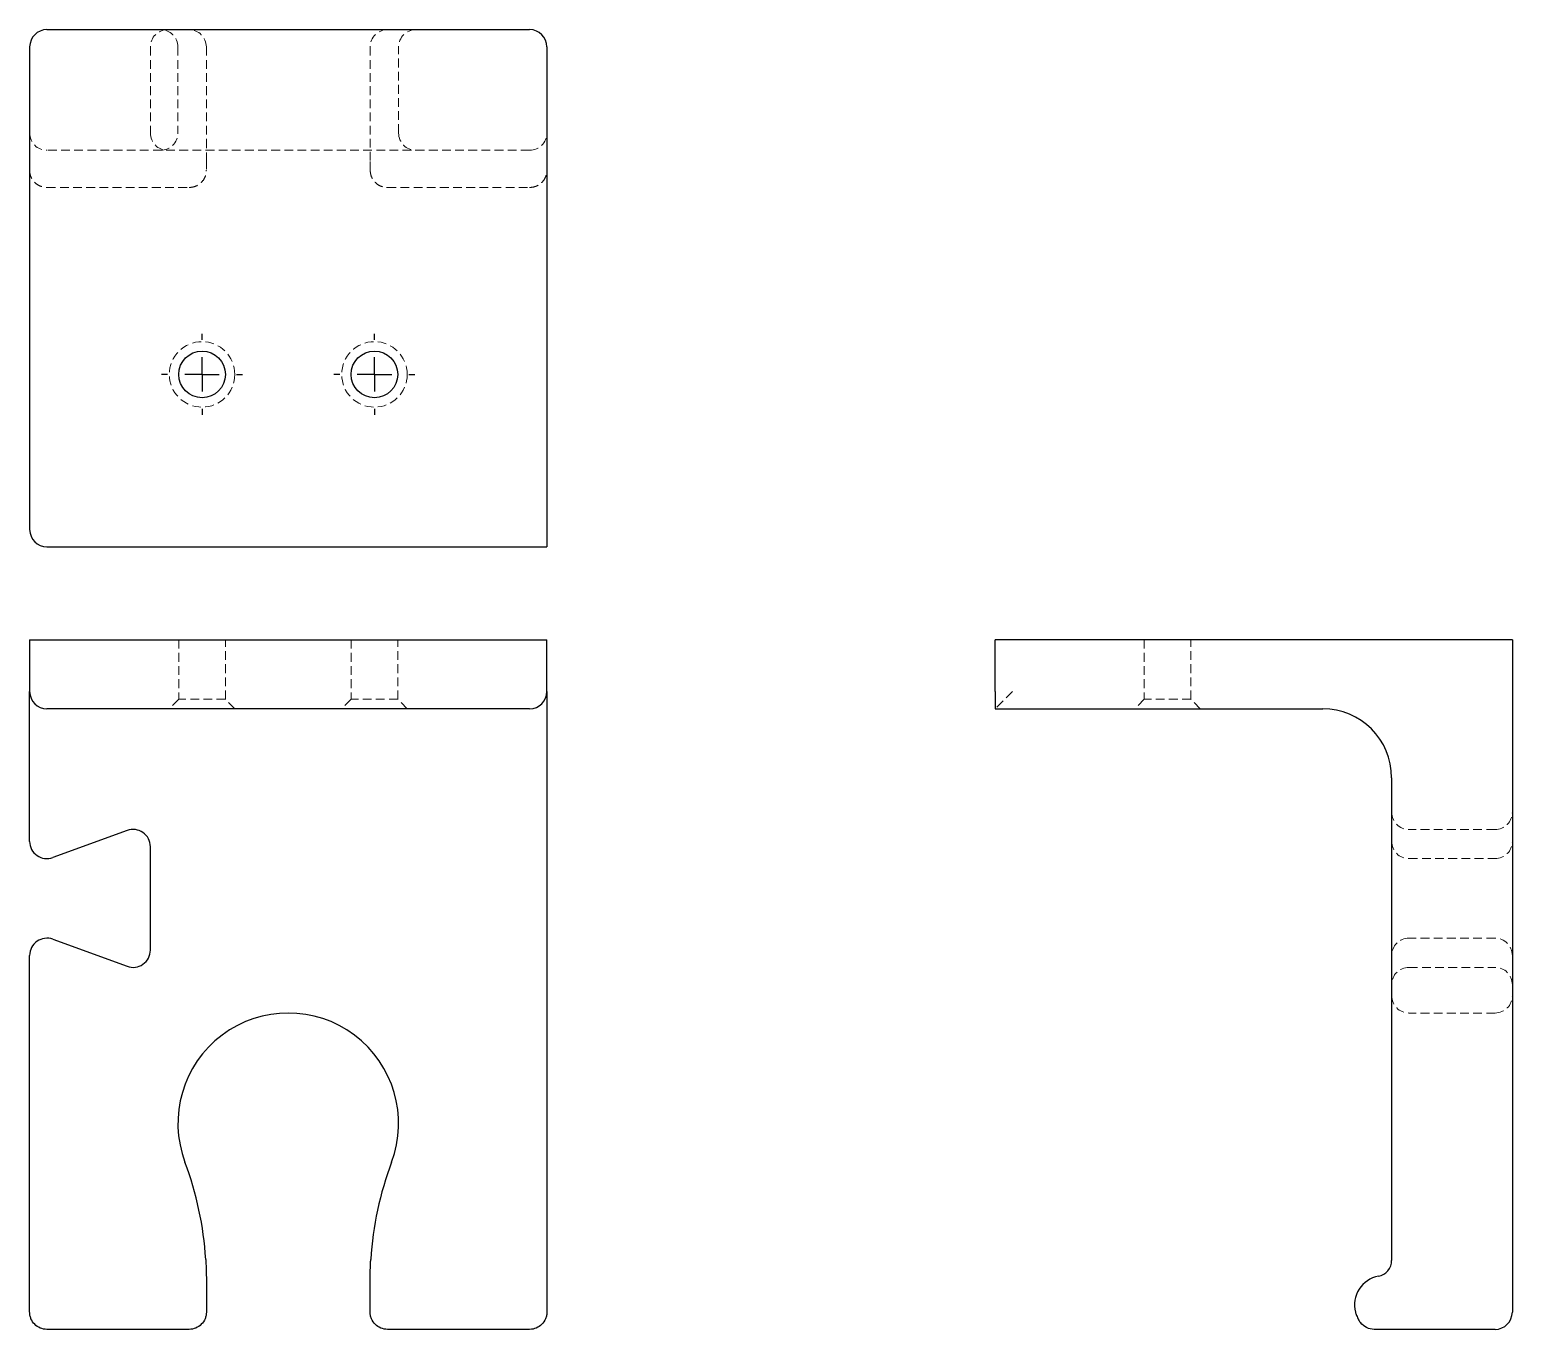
# Model space of a CAD drawing. Header units: millimetres. Extents: x 45 to 260, y 7 to 196.
import ezdxf

# ---------------------------------------------------------------- set-up
doc = ezdxf.new("R2010")
doc.units = ezdxf.units.MM
doc.linetypes.add('HIDDEN', pattern=[1.905, 1.27, -0.635])
doc.layers.add('10', color=7, linetype='Continuous')

# ---------------------------------------------------------------- blocks, each defined once
blk = doc.blocks.new('SW_CENTERMARKSYMBOL_0')
at = {"layer": '10', "color": 0}
for p, q in [((0, 5), (0, 5.875)), ((0, 0), (0, 2.5)), ((-5, 0), (-5.875, 0)), ((0, 0), (-2.5, 0)), ((0, 0), (0, -2.5)), ((0, 0), (2.5, 0)), ((5, 0), (5.875, 0)), ((0, -5), (0, -5.875))]:
    blk.add_line(p, q, dxfattribs=at)
blk = doc.blocks.new('SW_CENTERMARKSYMBOL_1')
at = {"layer": '10', "color": 0}
for p, q in [((0, 5), (0, 5.875)), ((0, 0), (0, 2.5)), ((-5, 0), (-5.875, 0)), ((0, 0), (-2.5, 0)), ((0, 0), (0, -2.5)), ((0, 0), (2.5, 0)), ((5, 0), (5.875, 0)), ((0, -5), (0, -5.875))]:
    blk.add_line(p, q, dxfattribs=at)

msp = doc.modelspace()

# ---------------------------------------------------------------- linework, layer by layer
at = {"color": 7, "linetype": 'Continuous', "lineweight": 25}
for p, q in [((48, 195.5), (118, 195.5)), ((45.5, 193), (45.5, 123)), ((120.5, 193), (120.5, 120.5)), ((48, 120.5), (120.5, 120.5)), ((45.5, 107), (48, 107)), ((45.5, 107), (45.5, 99.5)), ((48, 107), (120.5, 107)), ((120.5, 99.5), (120.5, 107)), ((258, 107), (185.5, 107)), ((185.5, 99.5), (185.5, 107)), ((260.5, 107), (258, 107)), ((260.5, 107), (260.5, 9.5)), ((45.5, 87), (45.5, 99.5)), ((120.5, 99.5), (120.5, 87)), ((185.5, 99.5), (185.5, 97)), ((118, 97), (48, 97)), ((185.5, 97), (233, 97)), ((45.5, 77.77), (45.5, 87)), ((120.5, 87), (120.5, 17)), ((243, 87), (243, 17)), ((59.64, 79.35), (48.86, 75.42)), ((63, 62), (63, 77)), ((48.86, 63.58), (59.64, 59.65)), ((45.5, 17), (45.5, 61.23)), ((45.5, 12.24), (45.5, 17)), ((120.5, 17), (120.5, 12.24)), ((45.5, 10.12), (45.5, 12.24)), ((71.12, 12.24), (71.12, 10.12)), ((94.88, 10.12), (94.88, 12.24)), ((120.5, 12.24), (120.5, 10.12)), ((68.62, 7), (48, 7)), ((118, 7), (97.38, 7)), ((258, 7), (240.47, 7))]:
    msp.add_line(p, q, dxfattribs=at)
at = {"color": 7, "linetype": 'HIDDEN', "lineweight": 18}
for p, q in [((63, 193), (63, 180.5)), ((67, 193), (67, 180.5)), ((71.12, 193), (71.12, 179.59)), ((94.88, 193), (94.88, 179.59)), ((99, 180.5), (99, 193)), ((118, 178), (48, 178)), ((71.12, 176.52), (71.12, 175.11)), ((94.88, 175.11), (94.88, 176.52)), ((48, 172.61), (68.62, 172.61)), ((97.38, 172.61), (118, 172.61)), ((67.12, 107), (67.12, 98.38)), ((73.88, 98.38), (73.88, 107)), ((92.12, 107), (92.12, 98.38)), ((98.88, 98.38), (98.88, 107)), ((207.12, 107), (207.12, 98.38)), ((213.88, 98.38), (213.88, 107)), ((188, 99.5), (185.5, 97)), ((67.12, 98.38), (65.75, 97)), ((73.88, 98.38), (67.12, 98.38)), ((75.25, 97), (73.88, 98.38)), ((92.12, 98.38), (90.75, 97)), ((98.88, 98.38), (92.12, 98.38)), ((100.25, 97), (98.88, 98.38)), ((207.12, 98.38), (205.75, 97)), ((213.88, 98.38), (207.12, 98.38)), ((215.25, 97), (213.88, 98.38)), ((258, 79.5), (245.5, 79.5)), ((245.5, 75.27), (258, 75.27)), ((258, 63.73), (245.5, 63.73)), ((245.5, 59.5), (258, 59.5)), ((258, 52.88), (245.5, 52.88))]:
    msp.add_line(p, q, dxfattribs=at)
for centre in [(70.5, 145.5), (95.5, 145.5)]:
    msp.add_circle(centre, 4.75, dxfattribs=at)
at = {"color": 7, "linetype": 'Continuous', "lineweight": 25}
for centre in [(70.5, 145.5), (95.5, 145.5)]:
    msp.add_circle(centre, 3.38, dxfattribs=at)
for centre, radius, start, end in [((48, 193), 2.5, 90, 180), ((118, 193), 2.5, 0, 90), ((48, 123), 2.5, 180, 270), ((48, 99.5), 2.5, 180, 270), ((118, 99.5), 2.5, 270, 0), ((233, 87), 10, 0, 90), ((48, 77.77), 2.5, 180, 290), ((60.5, 77), 2.5, 0, 110), ((48, 61.23), 2.5, 70, 180), ((60.5, 62), 2.5, 250, 0), ((83, 36.88), 16, 339.3979, 200.6021), ((22.62, 14.18), 48.5, 3.5097, 20.6021), ((143.38, 14.18), 48.5, 159.3979, 176.4903), ((240.66, 17), 2.34, 280.2359, 0), ((241.83, 10.55), 4.22, 100.2359, 194.4412), ((258, 9.5), 2.5, 270, 0)]:
    msp.add_arc(centre, radius, start, end, dxfattribs=at)
at = {"color": 7, "linetype": 'HIDDEN', "lineweight": 18}
for centre, start, end in [((65.5, 193), 90, 180), ((64.5, 193), 0, 90), ((68.62, 193), 0, 90), ((97.38, 193), 90, 180), ((101.5, 193), 90, 180), ((48, 180.5), 180, 270), ((65.5, 180.5), 180, 270), ((64.5, 180.5), 270, 0), ((101.5, 180.5), 180, 270), ((118, 180.5), 270, 0), ((245.5, 82), 180, 270), ((258, 82), 270, 0), ((245.5, 77.77), 180, 270), ((258, 77.77), 270, 0), ((245.5, 61.23), 90, 180), ((258, 61.23), 0, 90), ((245.5, 57), 90, 180), ((258, 57), 0, 90), ((245.5, 55.38), 180, 270), ((258, 55.38), 270, 0)]:
    msp.add_arc(centre, 2.5, start, end, dxfattribs=at)
for points, knots in [([(71.12, 179.59), (71.12, 179.21), (71.12, 178.73), (71.12, 177.68), (71.12, 177.11), (71.12, 176.52)], [0, 0, 0, 0, 0.5, 0.5, 1, 1, 1, 1]), ([(94.88, 176.52), (94.88, 177.11), (94.88, 177.68), (94.88, 178.73), (94.88, 179.21), (94.88, 179.59)], [0, 0, 0, 0, 0.5, 0.5, 1, 1, 1, 1]), ([(45.5, 175.11), (45.52, 174.87), (45.56, 174.38), (45.89, 173.71), (46.41, 173.13), (47.14, 172.7), (47.71, 172.64), (48, 172.61)], [0, 0, 0, 0, 0.186781, 0.373563, 0.560344, 0.780172, 1, 1, 1, 1]), ([(68.62, 172.61), (68.87, 172.63), (69.36, 172.67), (70.03, 173), (70.61, 173.52), (71.04, 174.25), (71.1, 174.82), (71.12, 175.11)], [0, 0, 0, 0, 0.186781, 0.373563, 0.560344, 0.780172, 1, 1, 1, 1]), ([(94.88, 175.11), (94.9, 174.87), (94.94, 174.38), (95.27, 173.71), (95.79, 173.13), (96.51, 172.7), (97.09, 172.64), (97.38, 172.61)], [0, 0, 0, 0, 0.186781, 0.373563, 0.560344, 0.780172, 1, 1, 1, 1]), ([(118, 172.61), (118.24, 172.63), (118.73, 172.67), (119.4, 173), (119.98, 173.52), (120.41, 174.25), (120.47, 174.82), (120.5, 175.11)], [0, 0, 0, 0, 0.186781, 0.373563, 0.560344, 0.780172, 1, 1, 1, 1])]:
    msp.add_open_spline(points, degree=3, knots=knots, dxfattribs=at)
at = {"color": 7, "linetype": 'Continuous', "lineweight": 25}
for points, knots in [([(71.03, 17.15), (71.04, 17.12), (71.04, 17.08), (71.04, 17.03), (71.04, 17.02), (71.05, 16.95), (71.05, 16.92), (71.06, 16.75), (71.06, 16.61), (71.08, 16.19), (71.09, 15.92), (71.12, 15.12), (71.12, 14.62), (71.12, 14.18)], [0, 0, 0, 0, 0.0625, 0.0625, 0.09375, 0.09375, 0.125, 0.125, 0.25, 0.25, 0.5, 0.5, 1, 1, 1, 1]), ([(94.88, 14.18), (94.88, 14.62), (94.88, 15.12), (94.91, 15.92), (94.92, 16.19), (94.94, 16.61), (94.94, 16.74), (94.95, 16.91), (94.95, 16.95), (94.96, 17.02), (94.96, 17.04), (94.96, 17.09), (94.96, 17.12), (94.97, 17.15)], [0, 0, 0, 0, 0.5, 0.5, 0.75, 0.75, 0.875, 0.875, 0.90625, 0.90625, 0.9375, 0.9375, 1, 1, 1, 1]), ([(71.12, 14.18), (71.12, 13.64), (71.12, 13.21), (71.12, 12.56), (71.12, 12.35), (71.12, 12.24)], [0, 0, 0, 0, 0.5, 0.5, 1, 1, 1, 1]), ([(94.88, 12.24), (94.88, 12.35), (94.88, 12.56), (94.88, 13.21), (94.88, 13.64), (94.88, 14.18)], [0, 0, 0, 0, 0.5, 0.5, 1, 1, 1, 1]), ([(45.5, 9.5), (45.5, 9.63), (45.5, 9.73), (45.5, 9.93), (45.5, 10.02), (45.5, 10.12)], [0, 0, 0, 0, 0.5, 0.5, 1, 1, 1, 1]), ([(48, 7), (47.67, 7), (47.34, 7.07), (46.74, 7.32), (46.46, 7.5), (46, 7.96), (45.82, 8.24), (45.63, 8.69), (45.58, 8.85), (45.52, 9.17), (45.5, 9.34), (45.5, 9.5)], [0, 0, 0, 0, 0.25, 0.25, 0.5, 0.5, 0.75, 0.75, 0.875, 0.875, 1, 1, 1, 1]), ([(71.12, 9.5), (71.12, 9.34), (71.11, 9.17), (71.05, 8.85), (71, 8.69), (70.81, 8.24), (70.62, 7.96), (70.16, 7.5), (69.89, 7.32), (69.28, 7.07), (68.95, 7), (68.62, 7)], [0, 0, 0, 0, 0.125, 0.125, 0.25, 0.25, 0.5, 0.5, 0.75, 0.75, 1, 1, 1, 1]), ([(71.12, 10.12), (71.12, 10.02), (71.12, 9.93), (71.12, 9.73), (71.12, 9.63), (71.12, 9.5)], [0, 0, 0, 0, 0.5, 0.5, 1, 1, 1, 1]), ([(94.88, 9.5), (94.88, 9.63), (94.88, 9.73), (94.88, 9.93), (94.88, 10.02), (94.88, 10.12)], [0, 0, 0, 0, 0.5, 0.5, 1, 1, 1, 1]), ([(97.38, 7), (97.05, 7), (96.72, 7.07), (96.11, 7.32), (95.84, 7.5), (95.38, 7.96), (95.19, 8.24), (95, 8.69), (94.95, 8.85), (94.89, 9.17), (94.88, 9.34), (94.88, 9.5)], [0, 0, 0, 0, 0.25, 0.25, 0.5, 0.5, 0.75, 0.75, 0.875, 0.875, 1, 1, 1, 1]), ([(120.5, 9.5), (120.5, 9.34), (120.48, 9.17), (120.42, 8.85), (120.37, 8.69), (120.18, 8.24), (120, 7.96), (119.54, 7.5), (119.26, 7.32), (118.66, 7.07), (118.33, 7), (118, 7)], [0, 0, 0, 0, 0.125, 0.125, 0.25, 0.25, 0.5, 0.5, 0.75, 0.75, 1, 1, 1, 1]), ([(120.5, 10.12), (120.5, 10.02), (120.5, 9.93), (120.5, 9.73), (120.5, 9.63), (120.5, 9.5)], [0, 0, 0, 0, 0.5, 0.5, 1, 1, 1, 1]), ([(237.75, 9.5), (237.75, 9.48), (237.76, 9.45), (237.79, 9.35), (237.81, 9.27), (237.85, 9.16)], [0, 0, 0, 0, 0.5, 0.5, 1, 1, 1, 1]), ([(237.85, 9.16), (237.92, 8.95), (238.02, 8.73), (238.18, 8.43), (238.24, 8.33), (238.34, 8.18), (238.37, 8.13), (238.42, 8.06), (238.44, 8.04), (238.47, 8.01), (238.47, 8), (238.49, 7.98), (238.5, 7.97), (238.5, 7.97)], [0, 0, 0, 0, 0.5, 0.5, 0.75, 0.75, 0.875, 0.875, 0.9375, 0.9375, 0.96875, 0.96875, 1, 1, 1, 1]), ([(240.47, 7), (240.09, 7), (239.71, 7.09), (239.03, 7.42), (238.73, 7.67), (238.5, 7.97)], [0, 0, 0, 0, 0.5, 0.5, 1, 1, 1, 1])]:
    msp.add_open_spline(points, degree=3, knots=knots, dxfattribs=at)
msp.add_open_spline([(237.85, 9.16), (237.92, 8.95), (238.02, 8.73), (238.13, 8.53)], degree=3, dxfattribs=at)

# ---------------------------------------------------------------- block references
at = {"layer": '10'}
for name, p in [('SW_CENTERMARKSYMBOL_1', (70.5, 145.5)), ('SW_CENTERMARKSYMBOL_0', (95.5, 145.5))]:
    msp.add_blockref(name, p, dxfattribs=at)

doc.saveas('drawing.dxf')
